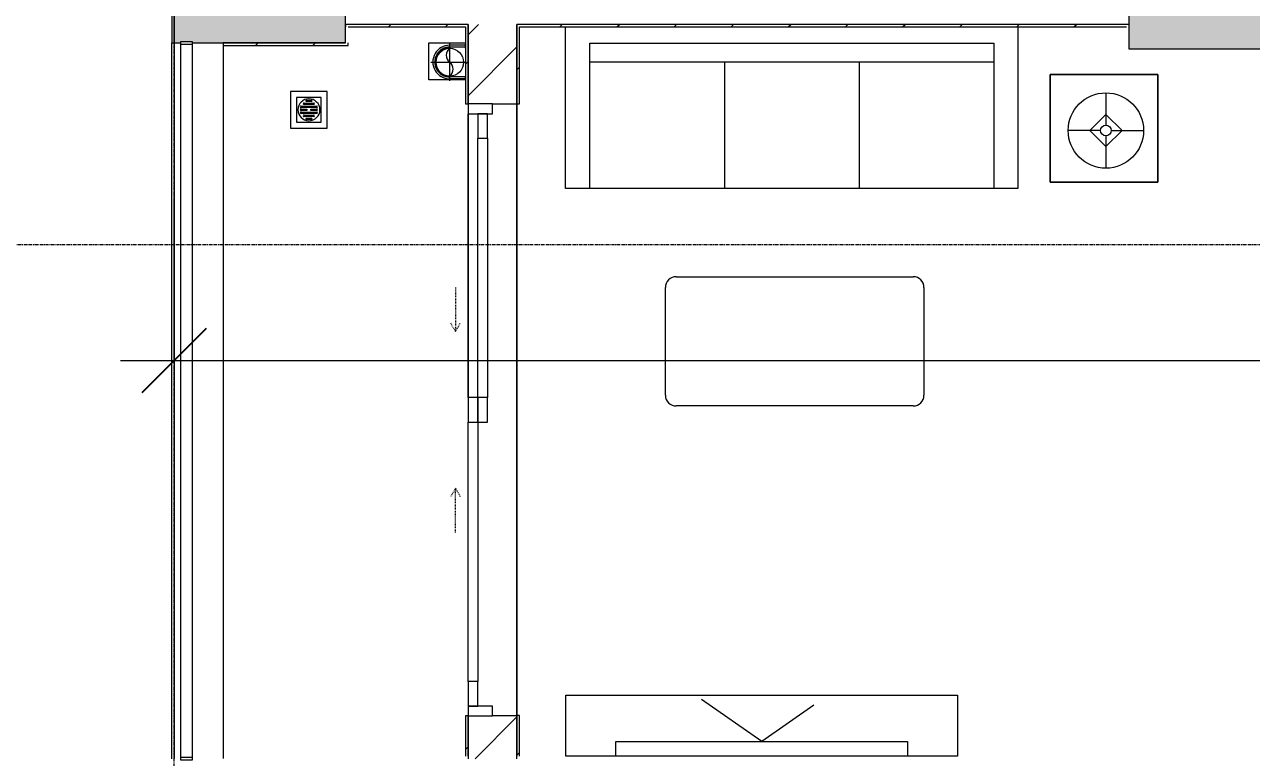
# Model space of a CAD drawing. Header units: millimetres. Extents: x 5356 to 209803, y -16346 to 109894.
# Drawn here: x 33041 to 38053, y 22442 to 25437 of the extents above; entities that cross this region are included whole.
import ezdxf

# ---------------------------------------------------------------- set-up
doc = ezdxf.new("R2010")
doc.units = ezdxf.units.MM
for name, pattern in [('Dash', [6, 3, -3]), ('Grid Line', [22.225, 12.7, -3.175, 3.175, -3.175]), ('IMPORT-CENTER _3_', [10.16, 6.35, -1.27, 1.27, -1.27])]:
    doc.linetypes.add(name, pattern=pattern)
for name, color, linetype, lineweight in [('0-1', 7, 'Continuous', 5), ('A-ANNO-DIMS', 211, 'Continuous', 9), ('A-ANNO-DIMS-220', 211, 'Continuous', 9), ('A-DOOR', 31, 'Continuous', 9), ('A-DOOR-FRAM', 31, 'Continuous', 9), ('A-DOOR-HDLN', 31, 'Dash', 9), ('A-FLOR-1', 9, 'Continuous', 9), ('A-FLOR-HRAL', 11, 'Continuous', 9), ('A-WALL', 113, 'Continuous', 9), ('A-WALL-3', 113, 'Continuous', 18), ('A-WALL-PATT-2', 9, 'Continuous', 9), ('A-WALL-PATT-3', 111, 'Continuous', 9), ('G-IMPT', 8, 'Continuous', 9), ('G-IMPT-2', 8, 'IMPORT-CENTER _3_', 9), ('I-FURN', 30, 'Continuous', 9), ('I-FURN-1', 9, 'Continuous', 9), ('I-WALL-1', 253, 'Continuous', 18), ('M-EQPM', 50, 'Continuous', 9), ('S-COLS-1', 254, 'Continuous', 5), ('S-COLS-2', 253, 'Continuous', 18), ('S-COLS-3', 9, 'Continuous', 9), ('S-GRID-1', 1, 'Grid Line', 9)]:
    doc.layers.add(name, color=color, linetype=linetype, lineweight=lineweight)
doc.styles.add('Arial_2', font='arial_0.ttf', dxfattribs={"width": 0.9, "height": 660})
doc.dimstyles.new('1_Dim_chi_tiet_khu_đất_2', dxfattribs={"dimscale": 304.8, "dimtxt": 673.371204, "dimasz": 0.866142, "dimexe": 0.721785, "dimexo": 0.0625, "dimgap": 0.072178, "dimtad": 1, "dimdec": 0, "dimrnd": 5, "dimzin": 0, "dimdsep": 46, "dimtxsty": 'Arial_2', "dimblk1": 'OBLIQUE', "dimblk2": 'OBLIQUE', "dimsah": 1, "dimcen": 0.09, "dimdle": 0.721785, "dimazin": 0, "dimtfac": 1, "dimtdec": 4, "dimtix": 1, "dimtmove": 0, "dimatfit": 3, "dimfxl": 2.165354, "dimfxlon": 1, "dimtvp": 1, "dimtolj": 1, "dimtzin": 0, "dimarcsym": 2})
pattern_1 = [(45, (0, 0), (-116.6726, 116.6726), [])]

# ---------------------------------------------------------------- blocks, each defined once
blk = doc.blocks.new('M_Concrete-Rectangular-Column2 - 400x1300-812637-TKCS_MB ĐỊNH VỊ MỐC TỌA ĐỘ CÔNG TRÌNH')
at = {"layer": 'S-COLS-3'}
blk.add_hatch(color=256, dxfattribs=at).paths.add_polyline_path([(-650, 200), (-650, -200), (650, -200), (650, 200), (164.4, 200)])
at = {"layer": 'S-COLS-2'}
for p, q in [((-650, 200), (650, 200)), ((-650, -200), (-650, 200)), ((650, 200), (650, -200)), ((650, -200), (-650, -200))]:
    blk.add_line(p, q, dxfattribs=at)
blk = doc.blocks.new('NCV_TKTC_KET CAU_rvt-1-TKCS_MB ĐỊNH VỊ MỐC TỌA ĐỘ CÔNG TRÌNH')
at = {"layer": 'S-COLS-1'}
blk.add_hatch(color=256, dxfattribs=at).paths.add_polyline_path([(34352.6, 25361.9), (34352.6, 25711.9), (33652.6, 25711.9), (33652.6, 25361.9), (33677.6, 25361.9), (33677.6, 25366.9), (33727.6, 25366.9), (33727.6, 25361.9)])
at = {"layer": 'S-COLS-2'}
for p, q in [((33652.6, 25711.9), (33652.6, 25361.9)), ((34352.6, 25361.9), (34352.6, 25711.9)), ((33652.6, 25361.9), (33677.6, 25361.9)), ((33727.6, 25361.9), (34352.6, 25361.9))]:
    blk.add_line(p, q, dxfattribs=at)
at = {"layer": 'S-COLS-3', "rotation": 180}
blk.add_blockref('M_Concrete-Rectangular-Column2 - 400x1300-812637-TKCS_MB ĐỊNH VỊ MỐC TỌA ĐỘ CÔNG TRÌNH', (38202.6, 25536.9), dxfattribs=at)
blk = doc.blocks.new('LOBBY_SOFA_1 - LOBBY_SOFA_1-851489-TKCS_MB ĐỊNH VỊ MỐC TỌA ĐỘ CÔNG TRÌNH')
at = {"layer": 'I-FURN'}
for p, q in [((-2172.3, 1064.5), (-2172.3, 1504.5)), ((-2128.3, 1548.5), (-1160.3, 1548.5)), ((-1116.3, 1504.5), (-1116.3, 1064.5)), ((-1160.3, 1020.5), (-2128.3, 1020.5)), ((-2556, 660), (-708, 660)), ((-2556, 0), (-2556, 660)), ((-2457, 66), (-2457, 660)), ((-1907, 143), (-1907, 660)), ((-1357, 143), (-1357, 660)), ((-807, 660), (-807, 66)), ((-708, 660), (-708, 0)), ((-2688.2, 633.5), (-3128.2, 633.5)), ((-3128.2, 633.5), (-3128.2, 193.5)), ((-2688.2, 193.5), (-2688.2, 633.5)), ((-2915.4, 445), (-2915.4, 577)), ((-2981.4, 423), (-2915.4, 489)), ((-2915.4, 489), (-2849.4, 423)), ((-2937.4, 423), (-3069.4, 423)), ((-2915.4, 357), (-2981.4, 423)), ((-2849.4, 423), (-2915.4, 357)), ((-2915.4, 269), (-2915.4, 401)), ((-2893.4, 423), (-2761.4, 423)), ((-3128.2, 193.5), (-2688.2, 193.5)), ((-807, 143), (-2457, 143)), ((-807, 66), (-2457, 66))]:
    blk.add_line(p, q, dxfattribs=at)
for radius in [154, 22]:
    blk.add_circle((-2915.4, 423), radius, dxfattribs=at)
for centre, start, end in [((-2128.3, 1504.5), 90, 180), ((-1160.3, 1504.5), 0, 90), ((-2128.3, 1064.5), 180, 270), ((-1160.3, 1064.5), 270, 0)]:
    blk.add_arc(centre, 44, start, end, dxfattribs=at)
at = {"layer": 'I-FURN-1'}
for p, q in [((-2172.3, 1064.5), (-2172.3, 1504.5)), ((-2128.3, 1548.5), (-1160.3, 1548.5)), ((-1116.3, 1504.5), (-1116.3, 1064.5)), ((-1160.3, 1020.5), (-2128.3, 1020.5)), ((-2556, 660), (-708, 660)), ((-2556, 0), (-2556, 660)), ((-708, 660), (-708, 0)), ((-3128.2, 633.5), (-2688.2, 633.5)), ((-3128.2, 193.5), (-3128.2, 633.5)), ((-2688.2, 633.5), (-2688.2, 193.5)), ((-2688.2, 193.5), (-3128.2, 193.5))]:
    blk.add_line(p, q, dxfattribs=at)
for centre, start, end in [((-2128.3, 1504.5), 90, 180), ((-1160.3, 1504.5), 0, 90), ((-2128.3, 1064.5), 180, 270), ((-1160.3, 1064.5), 270, 0)]:
    blk.add_arc(centre, 44, start, end, dxfattribs=at)
blk = doc.blocks.new('RES_BAN AN - RES_BAN AN-V99-TKCS_MB ĐỊNH VỊ MỐC TỌA ĐỘ CÔNG TRÌNH')
at = {"layer": 'I-FURN-1'}
for p, q in [((0, 250), (1600, 250)), ((0, 0), (0, 250)), ((1600, 250), (1600, 0)), ((1600, 0), (0, 0))]:
    blk.add_line(p, q, dxfattribs=at)
blk = doc.blocks.new('KE TIVI-2 - KE TIVI-2-V100-TKCS_MB ĐỊNH VỊ MỐC TỌA ĐỘ CÔNG TRÌNH')
at = {"layer": 'I-FURN-1'}
for p, q in [((0, 60), (-245.7, 232.1)), ((213, 209.1), (0, 60)), ((-595.6, 60), (595.6, 60)), ((-595.6, 0), (-595.6, 60)), ((595.6, 60), (595.6, 0)), ((595.6, 0), (-595.6, 0))]:
    blk.add_line(p, q, dxfattribs=at)
blk = doc.blocks.new('NCV_TKTC_TANG 1_rvt-1-TKCS_MB ĐỊNH VỊ MỐC TỌA ĐỘ CÔNG TRÌNH')
at = {"layer": 'A-WALL-PATT-2'}
h = blk.add_hatch(dxfattribs=at)
h.set_pattern_fill('FP_3', color=256, style=0, pattern_type=2)
h.set_pattern_definition(pattern_1)
h.paths.add_polyline_path([(34352.6, 25426.9), (34842.6, 25426.9), (34842.6, 25436.9), (34352.6, 25436.9)])
h = blk.add_hatch(dxfattribs=at)
h.set_pattern_fill('FP_3', color=256, style=0, pattern_type=2)
h.set_pattern_definition(pattern_1)
h.paths.add_polyline_path([(34842.6, 22446.9), (34852.6, 22446.9), (34852.6, 22612.4), (34842.6, 22612.4)])
h.paths.add_polyline_path([(34852.6, 25112.4), (34852.6, 25436.9), (34842.6, 25436.9), (34842.6, 25112.4)])
h = blk.add_hatch(dxfattribs=at)
h.set_pattern_fill('FP_3', color=256, style=0, pattern_type=2)
h.set_pattern_definition(pattern_1)
h.paths.add_polyline_path([(35062.6, 25426.9), (37552.6, 25426.9), (37552.6, 25436.9), (35052.6, 25436.9), (35052.6, 25426.9)])
h = blk.add_hatch(dxfattribs=at)
h.set_pattern_fill('FP_3', color=256, style=0, pattern_type=2)
h.set_pattern_definition(pattern_1)
h.paths.add_polyline_path([(35052.6, 22446.9), (35062.6, 22446.9), (35062.6, 22613.5), (35052.6, 22613.5)])
h.paths.add_polyline_path([(35052.6, 25113.5), (35062.6, 25113.5), (35062.6, 25426.9), (35052.6, 25426.9)])
h = blk.add_hatch(dxfattribs=at)
h.set_pattern_fill('FP_3', color=256, style=0, pattern_type=2)
h.set_pattern_definition(pattern_1)
h.paths.add_polyline_path([(34362.6, 25351.9), (34362.6, 25361.9), (33852.6, 25361.9), (33852.6, 25351.9)])
at = {"layer": 'A-FLOR-1'}
for p, q in [((35052.6, 25112.4), (35052.6, 22613.5)), ((35052.6, 22613.5), (35052.6, 25112.4)), ((34852.6, 25072.4), (34852.6, 23912.4)), ((34952.6, 22613.5), (35052.6, 22613.5))]:
    blk.add_line(p, q, dxfattribs=at)
at = {"layer": 'I-WALL-1'}
for p, q in [((34842.6, 25436.9), (34352.6, 25436.9)), ((34352.6, 25436.9), (34352.6, 25426.9)), ((34362.6, 25426.9), (34842.6, 25426.9)), ((34852.6, 25436.9), (34842.6, 25436.9)), ((34842.6, 25426.9), (34842.6, 25112.4)), ((34852.6, 25112.4), (34852.6, 25436.9)), ((37552.6, 25436.9), (35052.6, 25436.9)), ((35052.6, 25436.9), (35052.6, 25426.9)), ((35052.6, 25426.9), (35052.6, 25113.5)), ((35062.6, 25426.9), (37542.7, 25426.9)), ((35062.6, 25113.5), (35062.6, 25426.9)), ((34352.6, 25361.9), (33852.6, 25361.9)), ((33852.6, 25361.9), (33852.6, 25351.9)), ((34362.6, 25351.9), (34362.6, 25361.9)), ((33852.6, 25351.9), (34362.6, 25351.9)), ((34842.6, 25112.4), (34852.6, 25112.4)), ((35052.6, 25113.5), (35062.6, 25113.5)), ((34852.6, 22612.4), (34842.6, 22612.4)), ((34842.6, 22612.4), (34842.6, 22446.9)), ((34852.6, 22446.9), (34852.6, 22612.4)), ((35062.6, 22613.5), (35052.6, 22613.5)), ((35052.6, 22613.5), (35052.6, 22446.9)), ((35062.6, 22446.9), (35062.6, 22613.5))]:
    blk.add_line(p, q, dxfattribs=at)
at = {"layer": 'I-FURN-1', "rotation": 180}
blk.add_blockref('LOBBY_SOFA_1 - LOBBY_SOFA_1-851489-TKCS_MB ĐỊNH VỊ MỐC TỌA ĐỘ CÔNG TRÌNH', (34542.6, 25426.9), dxfattribs=at)
at = {"layer": 'I-FURN-1'}
for name, p in [('RES_BAN AN - RES_BAN AN-V99-TKCS_MB ĐỊNH VỊ MỐC TỌA ĐỘ CÔNG TRÌNH', (35252.2, 22446.9)), ('KE TIVI-2 - KE TIVI-2-V100-TKCS_MB ĐỊNH VỊ MỐC TỌA ĐỘ CÔNG TRÌNH', (36052.2, 22446.9))]:
    blk.add_blockref(name, p, dxfattribs=at)
blk = doc.blocks.new('Railing - 50 x 10mm-1251311-TKCS_MB ĐỊNH VỊ MỐC TỌA ĐỘ CÔNG TRÌNH')
at = {"layer": 'A-FLOR-HRAL'}
for p, q in [((25, 5), (-25, 5)), ((-25, 5), (-25, -5)), ((25, -5), (25, 5)), ((-25, -5), (25, -5))]:
    blk.add_line(p, q, dxfattribs=at)
blk = doc.blocks.new('Railing - Railing-1598356-TKCS_MB ĐỊNH VỊ MỐC TỌA ĐỘ CÔNG TRÌNH')
at = {"layer": 'A-FLOR-HRAL'}
for p, q in [((33677.6, 25356.9), (33677.6, 22442.4)), ((33727.6, 22442.4), (33727.6, 25356.9))]:
    blk.add_line(p, q, dxfattribs=at)
for p in [(33702.6, 25361.9), (33702.6, 22437.4)]:
    blk.add_blockref('Railing - 50 x 10mm-1251311-TKCS_MB ĐỊNH VỊ MỐC TỌA ĐỘ CÔNG TRÌNH', p)
blk = doc.blocks.new('TKTC_XREF_251221_MB TANG 1 - TKTC_XREF_260130_MB TANG 1_dwg_THU NUOC - THU NUOC-444531-TKCS_MB TẦNG 1-4202120-TKCS_MB ĐỊNH VỊ MỐC TỌA ĐỘ CÔNG TRÌNH')
at = {"layer": 'M-EQPM'}
for p, q in [((-23.3, 10.8), (40.9, 10.8)), ((40.9, 4.8), (-23.3, 4.8)), ((-11, 23.3), (28.5, 23.3)), ((28.5, 17.3), (-11, 17.3)), ((-1.1, 35.6), (18.5, 35.6)), ((18.5, 29.6), (-1.1, 29.6)), ((-23.3, -13.6), (40.9, -13.6)), ((40.9, -19.6), (-23.3, -19.6)), ((-11, -26.1), (28.5, -26.1)), ((28.5, -32.1), (-11, -32.1)), ((-1.1, -38.5), (18.5, -38.5)), ((18.5, -44.5), (-1.1, -44.5))]:
    blk.add_line(p, q, dxfattribs=at)
at = {"layer": 'M-EQPM', "flags": 128}
for points in [[(83.7, -79.4), (83.7, 70.6), (-66.3, 70.6), (-66.3, -79.4)], [(58.7, -54.4), (58.7, 45.6), (-41.3, 45.6), (-41.3, -54.4)]]:
    blk.add_lwpolyline(points, close=True, dxfattribs=at)
for points in [[(-23.3, -1.2), (0.7, -1.2), (0.7, -7.2), (-23.3, -7.2)], [(40.9, -7.2), (16.7, -7.2), (16.7, -1.2), (40.9, -1.2)]]:
    blk.add_lwpolyline(points, dxfattribs=at)
at = {"layer": 'M-EQPM'}
for centre, radius, start, end in [((8.7, -4.4), 45, 360, 180), ((8.7, -4.4), 45, 360, 180), ((-23.3, 7.8), 3, 90, 270), ((-11, 20.3), 3, 90, 270), ((-1.1, 32.6), 3, 90, 270), ((18.5, 32.6), 3, 270, 90), ((28.5, 20.3), 3, 270, 90), ((40.9, 7.8), 3, 270, 90), ((8.7, -4.4), 45, 180, 360), ((8.7, -4.4), 45, 180, 360), ((-23.3, -4.2), 3, 90, 270), ((-23.3, -16.6), 3, 90, 270), ((-11, -29.1), 3, 90, 270), ((-1.1, -41.5), 3, 90, 270), ((18.5, -41.5), 3, 270, 90), ((28.5, -29.1), 3, 270, 90), ((40.9, -4.2), 3, 270, 90), ((40.9, -16.6), 3, 270, 90)]:
    blk.add_arc(centre, radius, start, end, dxfattribs=at)
blk = doc.blocks.new('TKTC_XREF_251221_MB TANG 1 - TKTC_XREF_260130_MB TANG 1_dwg_CUM U_DN100-V291-TKCS_MB ĐỊNH VỊ MỐC TỌA ĐỘ CÔNG TRÌNH')
at = {"layer": 'G-IMPT'}
blk.add_hatch(color=256, dxfattribs=at).paths.add_polyline_path([(0, 61), (0, 57), (14.8, 55.1), (28.5, 49.4), (40.3, 40.3), (49.4, 28.5), (55.1, 14.8), (57, 0), (55.1, -14.8), (49.4, -28.5), (40.3, -40.3), (28.5, -49.4), (14.8, -55.1), (0, -57), (0, -61), (15.8, -58.9), (30.5, -52.8), (43.1, -43.1), (52.8, -30.5), (58.9, -15.8), (61, 0), (58.9, 15.8), (52.8, 30.5), (43.1, 43.1), (30.5, 52.8), (15.8, 58.9)])
for p, q in [((-65, 72.7), (-65, 57.3)), ((-65, 69), (0, 69)), ((-65, -57.3), (-65, -72.7)), ((-65, -69), (0, -69))]:
    blk.add_line(p, q, dxfattribs=at)
at = {"layer": 'G-IMPT', "flags": 128}
for points in [[(-65, 61), (0, 61), (0, 57)], [(-65, -61), (0, -61), (0, -57)]]:
    blk.add_lwpolyline(points, dxfattribs=at)
at = {"layer": 'G-IMPT'}
for radius in [69, 61, 57]:
    blk.add_arc((0, 0), radius, 270, 90, dxfattribs=at)
blk = doc.blocks.new('TKTC_XREF_251221_MB TANG 1 - TKTC_XREF_260130_MB TANG 1_dwg_$cc-V292-TKCS_MB ĐỊNH VỊ MỐC TỌA ĐỘ CÔNG TRÌNH')
at = {"layer": 'G-IMPT'}
blk.add_circle((0, 0), 0.5, dxfattribs=at)
for centre, radius, start, end in [((0, 0), 0.5, 90, 270), ((0.188, 0.25), 0.313, 126.8699, 233.1301), ((-0.188, -0.25), 0.313, 306.8699, 53.1301)]:
    blk.add_arc(centre, radius, start, end, dxfattribs=at)
at = {"layer": 'G-IMPT-2'}
for p, q in [((0, -0.673), (0, 0.673)), ((-0.673, 0), (0.571, 0))]:
    blk.add_line(p, q, dxfattribs=at)
blk = doc.blocks.new('TKTC_XREF_251221_MB TANG 1 - TKTC_XREF_260130_MB TANG 1_dwg-4202109-TKCS_MB ĐỊNH VỊ MỐC TỌA ĐỘ CÔNG TRÌNH')
at = {"layer": 'G-IMPT', "flags": 128}
blk.add_lwpolyline([(-168309.2, -376135.3), (-168458.8, -376135.3), (-168458.8, -375984.9), (-168309.2, -375984.9)], close=True, dxfattribs=at)
for name, p, xscale, yscale, zscale, rotation in [('TKTC_XREF_251221_MB TANG 1 - TKTC_XREF_260130_MB TANG 1_dwg_$cc-V292-TKCS_MB ĐỊNH VỊ MỐC TỌA ĐỘ CÔNG TRÌNH', (-168374.1, -376063.7), 113.7150000000073, 113.7150000000073, 113.7150000000073, 359.9990086636432), ('TKTC_XREF_251221_MB TANG 1 - TKTC_XREF_260130_MB TANG 1_dwg_CUM U_DN100-V291-TKCS_MB ĐỊNH VỊ MỐC TỌA ĐỘ CÔNG TRÌNH', (-168374.1, -376062.9), 0.9975000000000006, 0.9975000000000006, 0.9975000000000006, 180.000991338195)]:
    blk.add_blockref(name, p, dxfattribs=dict(xscale=xscale, yscale=yscale, zscale=zscale, rotation=rotation))
blk.add_blockref('TKTC_XREF_251221_MB TANG 1 - TKTC_XREF_260130_MB TANG 1_dwg_THU NUOC - THU NUOC-444531-TKCS_MB TẦNG 1-4202120-TKCS_MB ĐỊNH VỊ MỐC TỌA ĐỘ CÔNG TRÌNH', (-168957.9, -376253.7))
blk = doc.blocks.new('TKTC_XREF_251221_MB TANG 1 - TKTC_XREF_251221_MB TANG 1-2038492-TKCS_MB ĐỊNH VỊ MỐC TỌA ĐỘ CÔNG TRÌNH')
blk.add_blockref('TKTC_XREF_251221_MB TANG 1 - TKTC_XREF_260130_MB TANG 1_dwg-4202109-TKCS_MB ĐỊNH VỊ MỐC TỌA ĐỘ CÔNG TRÌNH', (169499.1, 384109.7))
blk = doc.blocks.new('DEG_02-DEG_03 - DEG_02-2500x2400mm-CỬA ĐI 02 CÁNH TRƯỢT-625766-TKCS_MB ĐỊNH VỊ MỐC TỌA ĐỘ CÔNG TRÌNH')
at = {"layer": 'A-DOOR'}
for p, q in [((-1110, 100), (-1210, 100)), ((-1210, 100), (-1210, 60)), ((-1210, 60), (-1110, 60)), ((-1110, 60), (-1110, 100)), ((-1110, 100), (-50, 100)), ((-50, 60), (-1110, 60)), ((50, 100), (-50, 100)), ((-50, 100), (-50, 60)), ((50, 60), (-50, 60)), ((-50, 60), (-50, 20)), ((-50, 60), (50, 60)), ((50, 60), (50, 100)), ((50, 20), (50, 60)), ((50, 60), (1110, 60)), ((1210, 60), (1110, 60)), ((1110, 60), (1110, 20)), ((1210, 20), (1210, 60)), ((-50, 20), (50, 20)), ((1110, 20), (50, 20)), ((1110, 20), (1210, 20))]:
    blk.add_line(p, q, dxfattribs=at)
at = {"layer": 'A-DOOR-FRAM'}
for p, q in [((-1210, 100), (-1250, 100)), ((-1250, 100), (-1250, 0)), ((-1210, 0), (-1210, 100)), ((1250, 100), (1210, 100)), ((1210, 100), (1210, 0)), ((1250, 0), (1250, 100)), ((-1250, 0), (-1210, 0)), ((1210, 0), (1250, 0))]:
    blk.add_line(p, q, dxfattribs=at)
at = {"layer": 'A-DOOR-HDLN'}
for p, q in [((-500.4, 151.1), (-320.4, 151.1)), ((-320.4, 151.1), (-355, 171.1)), ((-320.4, 151.1), (-355, 131.1)), ((320.4, 151.1), (355, 171.1)), ((320.4, 151.1), (355, 131.1)), ((500.4, 151.1), (320.4, 151.1))]:
    blk.add_line(p, q, dxfattribs=at)
blk = doc.blocks.new('DIMBLOCK7-TKCS_MB ĐỊNH VỊ MỐC TỌA ĐỘ CÔNG TRÌNH')
at = {"layer": 'A-ANNO-DIMS-220'}
for p, q in [((33652.6, 24724.5), (33652.6, 23844.5)), ((33652.6, 24064.5), (33652.6, 24724.5)), ((127252.6, 24724.5), (127252.6, 23844.5)), ((127252.6, 24064.5), (127252.6, 24724.5)), ((33432.6, 24064.5), (127472.6, 24064.5))]:
    blk.add_line(p, q, dxfattribs=at)
at = {"layer": 'A-ANNO-DIMS-220', "lineweight": 25}
for p, q in [((33652.6, 24064.5), (33784.6, 24196.5)), ((127252.6, 24064.5), (127384.6, 24196.5)), ((33652.6, 24064.5), (33520.6, 23932.5)), ((127252.6, 24064.5), (127120.6, 23932.5))]:
    blk.add_line(p, q, dxfattribs=at)
at = {"layer": 'A-ANNO-DIMS-220', "color": 0, "insert": (79313, 24943.3), "char_height": 660, "width": 2734.923, "attachment_point": 1, "line_spacing_factor": 0.941778, "style": 'Arial_2'}
blk.add_mtext('93600', dxfattribs=at)
blk = doc.blocks.new('_Oblique')
at = {"color": 0, "linetype": 'ByBlock', "lineweight": -2}
blk.add_line((-0.5, -0.5), (0.5, 0.5), dxfattribs=at)

msp = doc.modelspace()

# ---------------------------------------------------------------- hatches: boundary and pattern name
at = {"layer": 'A-WALL-PATT-3'}
h = msp.add_hatch(dxfattribs=at)
h.set_pattern_fill('FP_1', color=256, style=0, pattern_type=2)
h.set_pattern_definition([(45, (0, 0), (-124.4508, 124.4508), [])])
h.paths.add_polyline_path([(34952.6, 22436.9), (35052.6, 22436.9), (35052.6, 22612.4), (34852.6, 22612.4), (34852.6, 22436.9)])
h.paths.add_polyline_path([(34952.6, 25112.4), (35052.6, 25112.4), (35052.6, 25436.9), (34852.6, 25436.9), (34852.6, 25112.4)])

# ---------------------------------------------------------------- linework, layer by layer
at = {"layer": 'A-WALL'}
for p, q in [((33642.6, 22436.9), (33642.6, 25361.9)), ((33652.6, 25361.9), (33652.6, 22437.4)), ((33852.6, 25351.9), (33852.6, 22437.4)), ((35052.6, 25112.4), (35052.6, 22613.5)), ((34852.6, 23912.4), (34852.6, 25072.4))]:
    msp.add_line(p, q, dxfattribs=at)
at = {"layer": 'A-WALL-3'}
for p, q in [((33642.6, 25711.9), (33642.6, 25361.9)), ((33652.6, 25361.9), (33652.6, 25711.9)), ((34852.6, 25436.9), (34852.6, 25112.4)), ((35052.6, 25112.4), (35052.6, 25436.9)), ((33642.6, 25361.9), (33652.6, 25361.9)), ((34952.6, 25112.4), (35052.6, 25112.4)), ((34852.6, 22612.4), (34852.6, 22436.9)), ((35052.6, 22612.4), (34952.6, 22612.4)), ((35052.6, 22436.9), (35052.6, 22612.4))]:
    msp.add_line(p, q, dxfattribs=at)
at = {"layer": 'S-GRID-1'}
for p, q in [((33652.6, 20960.6), (33652.6, 80482.7)), ((131551.8, 24536.9), (29351.8, 24536.9))]:
    msp.add_line(p, q, dxfattribs=at)

# ---------------------------------------------------------------- block references
at = {"layer": '0-1'}
for name in ['NCV_TKTC_KET CAU_rvt-1-TKCS_MB ĐỊNH VỊ MỐC TỌA ĐỘ CÔNG TRÌNH', 'NCV_TKTC_TANG 1_rvt-1-TKCS_MB ĐỊNH VỊ MỐC TỌA ĐỘ CÔNG TRÌNH']:
    msp.add_blockref(name, (0, 0), dxfattribs=at)
at = {"layer": 'A-DOOR', "rotation": 89.99999999999993}
msp.add_blockref('DEG_02-DEG_03 - DEG_02-2500x2400mm-CỬA ĐI 02 CÁNH TRƯỢT-625766-TKCS_MB ĐỊNH VỊ MỐC TỌA ĐỘ CÔNG TRÌNH', (34952.6, 23862.4), dxfattribs=at)
at = {"layer": 'A-FLOR-HRAL'}
msp.add_blockref('Railing - Railing-1598356-TKCS_MB ĐỊNH VỊ MỐC TỌA ĐỘ CÔNG TRÌNH', (0, 0), dxfattribs=at)
at = {"layer": 'M-EQPM'}
msp.add_blockref('TKTC_XREF_251221_MB TANG 1 - TKTC_XREF_251221_MB TANG 1-2038492-TKCS_MB ĐỊNH VỊ MỐC TỌA ĐỘ CÔNG TRÌNH', (33652.6, 17236.9), dxfattribs=at)

# ---------------------------------------------------------------- dimensions: what is measured, and where the dimension line sits
at = {"layer": 'A-ANNO-DIMS'}
dim = msp.add_linear_dim(base=(127252.6, 24064.5), p1=(33652.6, 24724.5), p2=(127252.6, 24724.5), dimstyle='1_Dim_chi_tiet_khu_đất_2', override={"dimpost": '<>', "dimfxl": 93600}, dxfattribs=at)
dim.commit()
dim.dimension.update_dxf_attribs({"geometry": 'DIMBLOCK7-TKCS_MB ĐỊNH VỊ MỐC TỌA ĐỘ CÔNG TRÌNH', "text_midpoint": (80452.6, 24423.7)})

doc.saveas('drawing.dxf')
